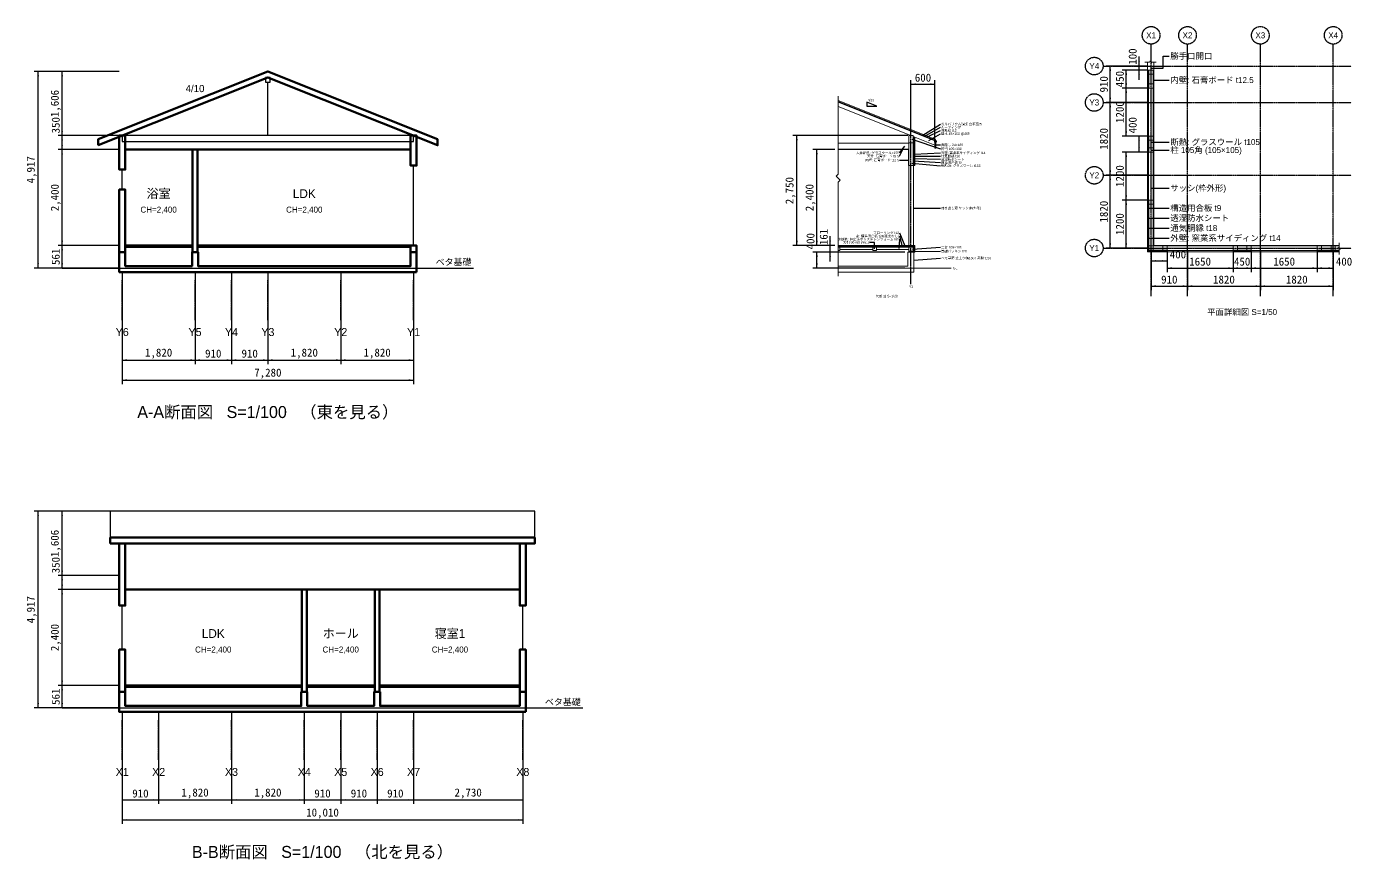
# Model space of a CAD drawing. Header units: millimetres. Extents: x -2900 to 61032, y -25289 to 10180.
# Drawn here: x 27899 to 61032, y -25289 to -4460 of the extents above; entities that cross this region are included whole.
import ezdxf
from ezdxf.enums import TextEntityAlignment as Align

# ---------------------------------------------------------------- set-up
doc = ezdxf.new("R2010")
doc.units = ezdxf.units.MM
doc.linetypes.add('CENTER', pattern=[50.8, 31.75, -6.35, 6.35, -6.35])
for name, color, linetype in [('DIM', 2, 'CONTINUOUS'), ('GRID', 1, 'CENTER'), ('SECT', 7, 'CONTINUOUS'), ('SECT_VIEW', 8, 'CONTINUOUS'), ('TEXT', 7, 'CONTINUOUS')]:
    doc.layers.add(name, color=color, linetype=linetype)
for name, color, linetype, lineweight in [('KANA_CUT', 255, 'CONTINUOUS', 0), ('KANA_INS', 6, 'CONTINUOUS', 0), ('KANA_VIEW', 8, 'CONTINUOUS', 0), ('PD_CUT', 255, 'CONTINUOUS', 0), ('PD_INS', 6, 'CONTINUOUS', 0), ('PD_VIEW', 8, 'CONTINUOUS', 0)]:
    doc.layers.add(name, color=color, linetype=linetype, lineweight=lineweight)
doc.styles.add('kst32b', font='kst32b')
doc.dimstyles.get("Standard").update_dxf_attribs({"dimtxt": 200, "dimasz": 120, "dimexe": 100, "dimexo": 80, "dimgap": 60, "dimtad": 0, "dimtoh": 1, "dimzin": 12, "dimdsep": 46, "dimcen": 0.09, "dimazin": 3, "dimtfac": 1, "dimtdec": 4, "dimtofl": 0, "dimtmove": 0, "dimatfit": 3, "dimfxl": 1, "dimtolj": 1, "dimtzin": 0, "dimarcsym": 0})

# ---------------------------------------------------------------- blocks, each defined once
blk = doc.blocks.new('*D59')
at = {"layer": 'DIM', "color": 0, "linetype": 'ByBlock', "lineweight": -2}
for p, q in [((30290, -10580), (30290, -12900)), ((32110, -10580), (32110, -12900)), ((30290, -12800), (32110, -12800))]:
    blk.add_line(p, q, dxfattribs=at)
for points in [[(30290, -12800), (30410, -12780), (30410, -12820)], [(32110, -12800), (31990, -12820), (31990, -12780)]]:
    blk.add_solid(points, dxfattribs=at)
at = {"layer": 'DIM', "color": 0, "linetype": 'CONTINUOUS', "lineweight": -2, "insert": (31200, -12640), "char_height": 200, "width": 588.89, "attachment_point": 5}
blk.add_mtext('1,820', dxfattribs=at)
blk = doc.blocks.new('*D60')
at = {"layer": 'DIM', "color": 0, "linetype": 'ByBlock', "lineweight": -2}
for p, q in [((32110, -10580), (32110, -12900)), ((33020, -10580), (33020, -12900)), ((32110, -12800), (33020, -12800))]:
    blk.add_line(p, q, dxfattribs=at)
for points in [[(32110, -12800), (32230, -12780), (32230, -12820)], [(33020, -12800), (32900, -12820), (32900, -12780)]]:
    blk.add_solid(points, dxfattribs=at)
at = {"layer": 'DIM', "color": 0, "linetype": 'CONTINUOUS', "lineweight": -2, "insert": (32565, -12640), "char_height": 200, "width": 355.56, "attachment_point": 5}
blk.add_mtext('910', dxfattribs=at)
blk = doc.blocks.new('*D61')
at = {"layer": 'DIM', "color": 0, "linetype": 'ByBlock', "lineweight": -2}
for p, q in [((33020, -10580), (33020, -12900)), ((33930, -10580), (33930, -12900)), ((33020, -12800), (33930, -12800))]:
    blk.add_line(p, q, dxfattribs=at)
for points in [[(33020, -12800), (33140, -12780), (33140, -12820)], [(33930, -12800), (33810, -12820), (33810, -12780)]]:
    blk.add_solid(points, dxfattribs=at)
at = {"layer": 'DIM', "color": 0, "linetype": 'CONTINUOUS', "lineweight": -2, "insert": (33475, -12640), "char_height": 200, "width": 355.56, "attachment_point": 5}
blk.add_mtext('910', dxfattribs=at)
blk = doc.blocks.new('*D62')
at = {"layer": 'DIM', "color": 0, "linetype": 'ByBlock', "lineweight": -2}
for p, q in [((33930, -10580), (33930, -12900)), ((35750, -10580), (35750, -12900)), ((33930, -12800), (35750, -12800))]:
    blk.add_line(p, q, dxfattribs=at)
for points in [[(33930, -12800), (34050, -12780), (34050, -12820)], [(35750, -12800), (35630, -12820), (35630, -12780)]]:
    blk.add_solid(points, dxfattribs=at)
at = {"layer": 'DIM', "color": 0, "linetype": 'CONTINUOUS', "lineweight": -2, "insert": (34840, -12640), "char_height": 200, "width": 588.89, "attachment_point": 5}
blk.add_mtext('1,820', dxfattribs=at)
blk = doc.blocks.new('*D63')
at = {"layer": 'DIM', "color": 0, "linetype": 'ByBlock', "lineweight": -2}
for p, q in [((35750, -10580), (35750, -12900)), ((37570, -10580), (37570, -12900)), ((35750, -12800), (37570, -12800))]:
    blk.add_line(p, q, dxfattribs=at)
for points in [[(35750, -12800), (35870, -12780), (35870, -12820)], [(37570, -12800), (37450, -12820), (37450, -12780)]]:
    blk.add_solid(points, dxfattribs=at)
at = {"layer": 'DIM', "color": 0, "linetype": 'CONTINUOUS', "lineweight": -2, "insert": (36660, -12640), "char_height": 200, "width": 588.89, "attachment_point": 5}
blk.add_mtext('1,820', dxfattribs=at)
blk = doc.blocks.new('*D64')
at = {"layer": 'DIM', "color": 0, "linetype": 'ByBlock', "lineweight": -2}
for p, q in [((30290, -10580), (30290, -13400)), ((37570, -10580), (37570, -13400)), ((30290, -13300), (37570, -13300))]:
    blk.add_line(p, q, dxfattribs=at)
for points in [[(30290, -13300), (30410, -13280), (30410, -13320)], [(37570, -13300), (37450, -13320), (37450, -13280)]]:
    blk.add_solid(points, dxfattribs=at)
at = {"layer": 'DIM', "color": 0, "linetype": 'CONTINUOUS', "lineweight": -2, "insert": (33930, -13140), "char_height": 200, "width": 633.33, "attachment_point": 5}
blk.add_mtext('7,280', dxfattribs=at)
blk = doc.blocks.new('*D65')
at = {"layer": 'DIM', "color": 0, "linetype": 'ByBlock', "lineweight": -2}
for p, q in [((30210, -9939), (28690, -9939)), ((28790, -10500), (28790, -9939)), ((30210, -10500), (28690, -10500))]:
    blk.add_line(p, q, dxfattribs=at)
for points in [[(28790, -9939), (28810, -10059), (28770, -10059)], [(28790, -10500), (28770, -10380), (28810, -10380)]]:
    blk.add_solid(points, dxfattribs=at)
at = {"layer": 'DIM', "color": 0, "linetype": 'CONTINUOUS', "lineweight": -2, "insert": (28630, -10220), "char_height": 200, "width": 355.56, "attachment_point": 5, "rotation": 90}
blk.add_mtext('561', dxfattribs=at)
blk = doc.blocks.new('*D66')
at = {"layer": 'DIM', "color": 0, "linetype": 'ByBlock', "lineweight": -2}
for p, q in [((30210, -7539), (28690, -7539)), ((28790, -9939), (28790, -7539)), ((30210, -9939), (28690, -9939))]:
    blk.add_line(p, q, dxfattribs=at)
for points in [[(28790, -7539), (28810, -7659), (28770, -7659)], [(28790, -9939), (28770, -9819), (28810, -9819)]]:
    blk.add_solid(points, dxfattribs=at)
at = {"layer": 'DIM', "color": 0, "linetype": 'CONTINUOUS', "lineweight": -2, "insert": (28630, -8739), "char_height": 200, "width": 655.56, "attachment_point": 5, "rotation": 90}
blk.add_mtext('2,400', dxfattribs=at)
blk = doc.blocks.new('*D67')
at = {"layer": 'DIM', "color": 0, "linetype": 'ByBlock', "lineweight": -2}
for p, q in [((30210, -7189), (28690, -7189)), ((28790, -7539), (28790, -7189)), ((30210, -7539), (28690, -7539))]:
    blk.add_line(p, q, dxfattribs=at)
for points in [[(28790, -7189), (28810, -7309), (28770, -7309)], [(28790, -7539), (28770, -7419), (28810, -7419)]]:
    blk.add_solid(points, dxfattribs=at)
at = {"layer": 'DIM', "color": 0, "linetype": 'CONTINUOUS', "lineweight": -2, "insert": (28630, -6929), "char_height": 200, "width": 400, "attachment_point": 5, "rotation": 90}
blk.add_mtext('350', dxfattribs=at)
blk = doc.blocks.new('*D68')
at = {"layer": 'DIM', "color": 0, "linetype": 'ByBlock', "lineweight": -2}
for p, q in [((30210, -5583), (28690, -5583)), ((28790, -7189), (28790, -5583)), ((30210, -7189), (28690, -7189))]:
    blk.add_line(p, q, dxfattribs=at)
for points in [[(28790, -5583), (28810, -5703), (28770, -5703)], [(28790, -7189), (28770, -7069), (28810, -7069)]]:
    blk.add_solid(points, dxfattribs=at)
at = {"layer": 'DIM', "color": 0, "linetype": 'CONTINUOUS', "lineweight": -2, "insert": (28630, -6386), "char_height": 200, "width": 588.89, "attachment_point": 5, "rotation": 90}
blk.add_mtext('1,606', dxfattribs=at)
blk = doc.blocks.new('*D69')
at = {"layer": 'DIM', "color": 0, "linetype": 'ByBlock', "lineweight": -2}
for p, q in [((30210, -5583), (28090, -5583)), ((28190, -10500), (28190, -5583)), ((30210, -10500), (28090, -10500))]:
    blk.add_line(p, q, dxfattribs=at)
for points in [[(28190, -5583), (28210, -5703), (28170, -5703)], [(28190, -10500), (28170, -10380), (28210, -10380)]]:
    blk.add_solid(points, dxfattribs=at)
at = {"layer": 'DIM', "color": 0, "linetype": 'CONTINUOUS', "lineweight": -2, "insert": (28030, -8042), "char_height": 200, "width": 611.11, "attachment_point": 5, "rotation": 90}
blk.add_mtext('4,917', dxfattribs=at)
blk = doc.blocks.new('*D70')
at = {"layer": 'DIM', "color": 0, "linetype": 'ByBlock', "lineweight": -2}
for p, q in [((30290, -21580), (30290, -23900)), ((31200, -21580), (31200, -23900)), ((30290, -23800), (31200, -23800))]:
    blk.add_line(p, q, dxfattribs=at)
for points in [[(30290, -23800), (30410, -23780), (30410, -23820)], [(31200, -23800), (31080, -23820), (31080, -23780)]]:
    blk.add_solid(points, dxfattribs=at)
at = {"layer": 'DIM', "color": 0, "linetype": 'CONTINUOUS', "lineweight": -2, "insert": (30745, -23640), "char_height": 200, "width": 355.56, "attachment_point": 5}
blk.add_mtext('910', dxfattribs=at)
blk = doc.blocks.new('*D71')
at = {"layer": 'DIM', "color": 0, "linetype": 'ByBlock', "lineweight": -2}
for p, q in [((31200, -21580), (31200, -23900)), ((33020, -21580), (33020, -23900)), ((31200, -23800), (33020, -23800))]:
    blk.add_line(p, q, dxfattribs=at)
for points in [[(31200, -23800), (31320, -23780), (31320, -23820)], [(33020, -23800), (32900, -23820), (32900, -23780)]]:
    blk.add_solid(points, dxfattribs=at)
at = {"layer": 'DIM', "color": 0, "linetype": 'CONTINUOUS', "lineweight": -2, "insert": (32110, -23640), "char_height": 200, "width": 588.89, "attachment_point": 5}
blk.add_mtext('1,820', dxfattribs=at)
blk = doc.blocks.new('*D72')
at = {"layer": 'DIM', "color": 0, "linetype": 'ByBlock', "lineweight": -2}
for p, q in [((33020, -21580), (33020, -23900)), ((34840, -21580), (34840, -23900)), ((33020, -23800), (34840, -23800))]:
    blk.add_line(p, q, dxfattribs=at)
for points in [[(33020, -23800), (33140, -23780), (33140, -23820)], [(34840, -23800), (34720, -23820), (34720, -23780)]]:
    blk.add_solid(points, dxfattribs=at)
at = {"layer": 'DIM', "color": 0, "linetype": 'CONTINUOUS', "lineweight": -2, "insert": (33930, -23640), "char_height": 200, "width": 588.89, "attachment_point": 5}
blk.add_mtext('1,820', dxfattribs=at)
blk = doc.blocks.new('*D73')
at = {"layer": 'DIM', "color": 0, "linetype": 'ByBlock', "lineweight": -2}
for p, q in [((34840, -21580), (34840, -23900)), ((35750, -21580), (35750, -23900)), ((34840, -23800), (35750, -23800))]:
    blk.add_line(p, q, dxfattribs=at)
for points in [[(34840, -23800), (34960, -23780), (34960, -23820)], [(35750, -23800), (35630, -23820), (35630, -23780)]]:
    blk.add_solid(points, dxfattribs=at)
at = {"layer": 'DIM', "color": 0, "linetype": 'CONTINUOUS', "lineweight": -2, "insert": (35295, -23640), "char_height": 200, "width": 355.56, "attachment_point": 5}
blk.add_mtext('910', dxfattribs=at)
blk = doc.blocks.new('*D74')
at = {"layer": 'DIM', "color": 0, "linetype": 'ByBlock', "lineweight": -2}
for p, q in [((35750, -21580), (35750, -23900)), ((36660, -21580), (36660, -23900)), ((35750, -23800), (36660, -23800))]:
    blk.add_line(p, q, dxfattribs=at)
for points in [[(35750, -23800), (35870, -23780), (35870, -23820)], [(36660, -23800), (36540, -23820), (36540, -23780)]]:
    blk.add_solid(points, dxfattribs=at)
at = {"layer": 'DIM', "color": 0, "linetype": 'CONTINUOUS', "lineweight": -2, "insert": (36205, -23640), "char_height": 200, "width": 355.56, "attachment_point": 5}
blk.add_mtext('910', dxfattribs=at)
blk = doc.blocks.new('*D75')
at = {"layer": 'DIM', "color": 0, "linetype": 'ByBlock', "lineweight": -2}
for p, q in [((36660, -21580), (36660, -23900)), ((37570, -21580), (37570, -23900)), ((36660, -23800), (37570, -23800))]:
    blk.add_line(p, q, dxfattribs=at)
for points in [[(36660, -23800), (36780, -23780), (36780, -23820)], [(37570, -23800), (37450, -23820), (37450, -23780)]]:
    blk.add_solid(points, dxfattribs=at)
at = {"layer": 'DIM', "color": 0, "linetype": 'CONTINUOUS', "lineweight": -2, "insert": (37115, -23640), "char_height": 200, "width": 355.56, "attachment_point": 5}
blk.add_mtext('910', dxfattribs=at)
blk = doc.blocks.new('*D76')
at = {"layer": 'DIM', "color": 0, "linetype": 'ByBlock', "lineweight": -2}
for p, q in [((37570, -21580), (37570, -23900)), ((40300, -21580), (40300, -23900)), ((37570, -23800), (40300, -23800))]:
    blk.add_line(p, q, dxfattribs=at)
for points in [[(37570, -23800), (37690, -23780), (37690, -23820)], [(40300, -23800), (40180, -23820), (40180, -23780)]]:
    blk.add_solid(points, dxfattribs=at)
at = {"layer": 'DIM', "color": 0, "linetype": 'CONTINUOUS', "lineweight": -2, "insert": (38935, -23640), "char_height": 200, "width": 633.33, "attachment_point": 5}
blk.add_mtext('2,730', dxfattribs=at)
blk = doc.blocks.new('*D77')
at = {"layer": 'DIM', "color": 0, "linetype": 'ByBlock', "lineweight": -2}
for p, q in [((30290, -21580), (30290, -24400)), ((40300, -21580), (40300, -24400)), ((30290, -24300), (40300, -24300))]:
    blk.add_line(p, q, dxfattribs=at)
for points in [[(30290, -24300), (30410, -24280), (30410, -24320)], [(40300, -24300), (40180, -24320), (40180, -24280)]]:
    blk.add_solid(points, dxfattribs=at)
at = {"layer": 'DIM', "color": 0, "linetype": 'CONTINUOUS', "lineweight": -2, "insert": (35295, -24140), "char_height": 200, "width": 700, "attachment_point": 5}
blk.add_mtext('10,010', dxfattribs=at)
blk = doc.blocks.new('*D78')
at = {"layer": 'DIM', "color": 0, "linetype": 'ByBlock', "lineweight": -2}
for p, q in [((30210, -20939), (28690, -20939)), ((28790, -21500), (28790, -20939)), ((30210, -21500), (28690, -21500))]:
    blk.add_line(p, q, dxfattribs=at)
for points in [[(28790, -20939), (28810, -21059), (28770, -21059)], [(28790, -21500), (28770, -21380), (28810, -21380)]]:
    blk.add_solid(points, dxfattribs=at)
at = {"layer": 'DIM', "color": 0, "linetype": 'CONTINUOUS', "lineweight": -2, "insert": (28630, -21220), "char_height": 200, "width": 355.56, "attachment_point": 5, "rotation": 90}
blk.add_mtext('561', dxfattribs=at)
blk = doc.blocks.new('*D79')
at = {"layer": 'DIM', "color": 0, "linetype": 'ByBlock', "lineweight": -2}
for p, q in [((30210, -18539), (28690, -18539)), ((28790, -20939), (28790, -18539)), ((30210, -20939), (28690, -20939))]:
    blk.add_line(p, q, dxfattribs=at)
for points in [[(28790, -18539), (28810, -18659), (28770, -18659)], [(28790, -20939), (28770, -20819), (28810, -20819)]]:
    blk.add_solid(points, dxfattribs=at)
at = {"layer": 'DIM', "color": 0, "linetype": 'CONTINUOUS', "lineweight": -2, "insert": (28630, -19739), "char_height": 200, "width": 655.56, "attachment_point": 5, "rotation": 90}
blk.add_mtext('2,400', dxfattribs=at)
blk = doc.blocks.new('*D80')
at = {"layer": 'DIM', "color": 0, "linetype": 'ByBlock', "lineweight": -2}
for p, q in [((30210, -18189), (28690, -18189)), ((28790, -18539), (28790, -18189)), ((30210, -18539), (28690, -18539))]:
    blk.add_line(p, q, dxfattribs=at)
for points in [[(28790, -18189), (28810, -18309), (28770, -18309)], [(28790, -18539), (28770, -18419), (28810, -18419)]]:
    blk.add_solid(points, dxfattribs=at)
at = {"layer": 'DIM', "color": 0, "linetype": 'CONTINUOUS', "lineweight": -2, "insert": (28630, -17929), "char_height": 200, "width": 400, "attachment_point": 5, "rotation": 90}
blk.add_mtext('350', dxfattribs=at)
blk = doc.blocks.new('*D81')
at = {"layer": 'DIM', "color": 0, "linetype": 'ByBlock', "lineweight": -2}
for p, q in [((30210, -16583), (28690, -16583)), ((28790, -18189), (28790, -16583)), ((30210, -18189), (28690, -18189))]:
    blk.add_line(p, q, dxfattribs=at)
for points in [[(28790, -16583), (28810, -16703), (28770, -16703)], [(28790, -18189), (28770, -18069), (28810, -18069)]]:
    blk.add_solid(points, dxfattribs=at)
at = {"layer": 'DIM', "color": 0, "linetype": 'CONTINUOUS', "lineweight": -2, "insert": (28630, -17386), "char_height": 200, "width": 588.89, "attachment_point": 5, "rotation": 90}
blk.add_mtext('1,606', dxfattribs=at)
blk = doc.blocks.new('*D82')
at = {"layer": 'DIM', "color": 0, "linetype": 'ByBlock', "lineweight": -2}
for p, q in [((30210, -16583), (28090, -16583)), ((28190, -21500), (28190, -16583)), ((30210, -21500), (28090, -21500))]:
    blk.add_line(p, q, dxfattribs=at)
for points in [[(28190, -16583), (28210, -16703), (28170, -16703)], [(28190, -21500), (28170, -21380), (28210, -21380)]]:
    blk.add_solid(points, dxfattribs=at)
at = {"layer": 'DIM', "color": 0, "linetype": 'CONTINUOUS', "lineweight": -2, "insert": (28030, -19042), "char_height": 200, "width": 611.11, "attachment_point": 5, "rotation": 90}
blk.add_mtext('4,917', dxfattribs=at)
blk = doc.blocks.new('*D83')
at = {"layer": 'DIM', "color": 0, "linetype": 'ByBlock', "lineweight": -2}
for p, q in [((49845, -10100), (47550, -10100)), ((47650, -10500), (47650, -10100)), ((49845, -10500), (47550, -10500))]:
    blk.add_line(p, q, dxfattribs=at)
for points in [[(47650, -10100), (47670, -10220), (47630, -10220)], [(47650, -10500), (47630, -10380), (47670, -10380)]]:
    blk.add_solid(points, dxfattribs=at)
at = {"layer": 'DIM', "color": 0, "linetype": 'CONTINUOUS', "lineweight": -2, "insert": (47490, -9829), "char_height": 200, "width": 422.22, "attachment_point": 5, "rotation": 90}
blk.add_mtext('400', dxfattribs=at)
blk = doc.blocks.new('*D84')
at = {"layer": 'DIM', "color": 0, "linetype": 'ByBlock', "lineweight": -2}
for p, q in [((50000, -7109), (50000, -5800)), ((50000, -5900), (50600, -5900)), ((50600, -7349), (50600, -5800))]:
    blk.add_line(p, q, dxfattribs=at)
for points in [[(50000, -5900), (50120, -5880), (50120, -5920)], [(50600, -5900), (50480, -5920), (50480, -5880)]]:
    blk.add_solid(points, dxfattribs=at)
at = {"layer": 'DIM', "color": 0, "linetype": 'CONTINUOUS', "lineweight": -2, "insert": (50300, -5740), "char_height": 200, "width": 400, "attachment_point": 5}
blk.add_mtext('600', dxfattribs=at)
blk = doc.blocks.new('*D85')
at = {"layer": 'DIM', "color": 0, "linetype": 'ByBlock', "lineweight": -2}
for p, q in [((48100, -7539), (47550, -7539)), ((47650, -9939), (47650, -7539)), ((48100, -9939), (47550, -9939))]:
    blk.add_line(p, q, dxfattribs=at)
for points in [[(47650, -7539), (47670, -7659), (47630, -7659)], [(47650, -9939), (47630, -9819), (47670, -9819)]]:
    blk.add_solid(points, dxfattribs=at)
at = {"layer": 'DIM', "color": 0, "linetype": 'CONTINUOUS', "lineweight": -2, "insert": (47490, -8739), "char_height": 200, "width": 655.56, "attachment_point": 5, "rotation": 90}
blk.add_mtext('2,400', dxfattribs=at)
blk = doc.blocks.new('*D86')
at = {"layer": 'DIM', "color": 0, "linetype": 'ByBlock', "lineweight": -2}
for p, q in [((49920, -7189), (47050, -7189)), ((47150, -9939), (47150, -7189)), ((48100, -9939), (47050, -9939))]:
    blk.add_line(p, q, dxfattribs=at)
for points in [[(47150, -7189), (47170, -7309), (47130, -7309)], [(47150, -9939), (47130, -9819), (47170, -9819)]]:
    blk.add_solid(points, dxfattribs=at)
at = {"layer": 'DIM', "color": 0, "linetype": 'CONTINUOUS', "lineweight": -2, "insert": (46990, -8564), "char_height": 200, "width": 633.33, "attachment_point": 5, "rotation": 90}
blk.add_mtext('2,750', dxfattribs=at)
blk = doc.blocks.new('*D87')
at = {"layer": 'DIM', "color": 0, "linetype": 'ByBlock', "lineweight": -2}
for p, q in [((48100, -9939), (47880, -9939)), ((47980, -10340), (47980, -9699)), ((49845, -10100), (47880, -10100))]:
    blk.add_line(p, q, dxfattribs=at)
for points in [[(47980, -9939), (47960, -9819), (48000, -9819)], [(47980, -10100), (48000, -10220), (47960, -10220)]]:
    blk.add_solid(points, dxfattribs=at)
at = {"layer": 'DIM', "color": 0, "linetype": 'CONTINUOUS', "lineweight": -2, "insert": (47820, -9723), "char_height": 200, "width": 311.11, "attachment_point": 5, "rotation": 90}
blk.add_mtext('161', dxfattribs=at)
blk = doc.blocks.new('*D88')
at = {"layer": 'DIM', "color": 0, "linetype": 'ByBlock', "lineweight": -2}
for p, q in [((56400, -10080), (56400, -10600)), ((58050, -10080), (58050, -10600)), ((56400, -10500), (58050, -10500))]:
    blk.add_line(p, q, dxfattribs=at)
for points in [[(56400, -10500), (56520, -10480), (56520, -10520)], [(58050, -10500), (57930, -10520), (57930, -10480)]]:
    blk.add_solid(points, dxfattribs=at)
at = {"layer": 'DIM', "color": 0, "linetype": 'CONTINUOUS', "lineweight": -2, "insert": (57225, -10340), "char_height": 200, "width": 511.11, "attachment_point": 5}
blk.add_mtext('1650', dxfattribs=at)
blk = doc.blocks.new('*D89')
at = {"layer": 'DIM', "color": 0, "linetype": 'ByBlock', "lineweight": -2}
for p, q in [((58050, -10080), (58050, -10600)), ((58500, -10080), (58500, -10600)), ((58050, -10500), (58500, -10500))]:
    blk.add_line(p, q, dxfattribs=at)
for points in [[(58050, -10500), (58170, -10480), (58170, -10520)], [(58500, -10500), (58380, -10520), (58380, -10480)]]:
    blk.add_solid(points, dxfattribs=at)
at = {"layer": 'DIM', "color": 0, "linetype": 'CONTINUOUS', "lineweight": -2, "insert": (58275, -10340), "char_height": 200, "width": 422.22, "attachment_point": 5}
blk.add_mtext('450', dxfattribs=at)
blk = doc.blocks.new('*D90')
at = {"layer": 'DIM', "color": 0, "linetype": 'ByBlock', "lineweight": -2}
for p, q in [((58500, -10080), (58500, -10600)), ((60150, -10080), (60150, -10600)), ((58500, -10500), (60150, -10500))]:
    blk.add_line(p, q, dxfattribs=at)
for points in [[(58500, -10500), (58620, -10480), (58620, -10520)], [(60150, -10500), (60030, -10520), (60030, -10480)]]:
    blk.add_solid(points, dxfattribs=at)
at = {"layer": 'DIM', "color": 0, "linetype": 'CONTINUOUS', "lineweight": -2, "insert": (59325, -10340), "char_height": 200, "width": 511.11, "attachment_point": 5}
blk.add_mtext('1650', dxfattribs=at)
blk = doc.blocks.new('*D91')
at = {"layer": 'DIM', "color": 0, "linetype": 'ByBlock', "lineweight": -2}
for p, q in [((60150, -10080), (60150, -10600)), ((60550, -10080), (60550, -10600)), ((60150, -10500), (60550, -10500))]:
    blk.add_line(p, q, dxfattribs=at)
for points in [[(60150, -10500), (60270, -10480), (60270, -10520)], [(60550, -10500), (60430, -10520), (60430, -10480)]]:
    blk.add_solid(points, dxfattribs=at)
at = {"layer": 'DIM', "color": 0, "linetype": 'CONTINUOUS', "lineweight": -2, "insert": (60821, -10340), "char_height": 200, "width": 422.22, "attachment_point": 5}
blk.add_mtext('400', dxfattribs=at)
blk = doc.blocks.new('*D92')
at = {"layer": 'DIM', "color": 0, "linetype": 'ByBlock', "lineweight": -2}
for p, q in [((56000, -10080), (56000, -11050)), ((56910, -10080), (56910, -11050)), ((56000, -10950), (56910, -10950))]:
    blk.add_line(p, q, dxfattribs=at)
for points in [[(56000, -10950), (56120, -10930), (56120, -10970)], [(56910, -10950), (56790, -10970), (56790, -10930)]]:
    blk.add_solid(points, dxfattribs=at)
at = {"layer": 'DIM', "color": 0, "linetype": 'CONTINUOUS', "lineweight": -2, "insert": (56455, -10790), "char_height": 200, "width": 355.56, "attachment_point": 5}
blk.add_mtext('910', dxfattribs=at)
blk = doc.blocks.new('*D93')
at = {"layer": 'DIM', "color": 0, "linetype": 'ByBlock', "lineweight": -2}
for p, q in [((56910, -10080), (56910, -11050)), ((58730, -10080), (58730, -11050)), ((56910, -10950), (58730, -10950))]:
    blk.add_line(p, q, dxfattribs=at)
for points in [[(56910, -10950), (57030, -10930), (57030, -10970)], [(58730, -10950), (58610, -10970), (58610, -10930)]]:
    blk.add_solid(points, dxfattribs=at)
at = {"layer": 'DIM', "color": 0, "linetype": 'CONTINUOUS', "lineweight": -2, "insert": (57820, -10790), "char_height": 200, "width": 511.11, "attachment_point": 5}
blk.add_mtext('1820', dxfattribs=at)
blk = doc.blocks.new('*D94')
at = {"layer": 'DIM', "color": 0, "linetype": 'ByBlock', "lineweight": -2}
for p, q in [((58730, -10080), (58730, -11050)), ((60550, -10080), (60550, -11050)), ((58730, -10950), (60550, -10950))]:
    blk.add_line(p, q, dxfattribs=at)
for points in [[(58730, -10950), (58850, -10930), (58850, -10970)], [(60550, -10950), (60430, -10970), (60430, -10930)]]:
    blk.add_solid(points, dxfattribs=at)
at = {"layer": 'DIM', "color": 0, "linetype": 'CONTINUOUS', "lineweight": -2, "insert": (59640, -10790), "char_height": 200, "width": 511.11, "attachment_point": 5}
blk.add_mtext('1820', dxfattribs=at)
blk = doc.blocks.new('*D95')
at = {"layer": 'DIM', "color": 0, "linetype": 'ByBlock', "lineweight": -2}
for p, q in [((56000, -10080), (56000, -10420)), ((56400, -10080), (56400, -10420)), ((56000, -10320), (56400, -10320))]:
    blk.add_line(p, q, dxfattribs=at)
for points in [[(56000, -10320), (56120, -10300), (56120, -10340)], [(56400, -10320), (56280, -10340), (56280, -10300)]]:
    blk.add_solid(points, dxfattribs=at)
at = {"layer": 'DIM', "color": 0, "linetype": 'CONTINUOUS', "lineweight": -2, "insert": (56671, -10160), "char_height": 200, "width": 422.22, "attachment_point": 5}
blk.add_mtext('400', dxfattribs=at)
blk = doc.blocks.new('*D96')
at = {"layer": 'DIM', "color": 0, "linetype": 'ByBlock', "lineweight": -2}
for p, q in [((55920, -8800), (55280, -8800)), ((55380, -10000), (55380, -8800)), ((55920, -10000), (55280, -10000))]:
    blk.add_line(p, q, dxfattribs=at)
for points in [[(55380, -8800), (55400, -8920), (55360, -8920)], [(55380, -10000), (55360, -9880), (55400, -9880)]]:
    blk.add_solid(points, dxfattribs=at)
at = {"layer": 'DIM', "color": 0, "linetype": 'CONTINUOUS', "lineweight": -2, "insert": (55220, -9400), "char_height": 200, "width": 511.11, "attachment_point": 5, "rotation": 90}
blk.add_mtext('1200', dxfattribs=at)
blk = doc.blocks.new('*D97')
at = {"layer": 'DIM', "color": 0, "linetype": 'ByBlock', "lineweight": -2}
for p, q in [((55920, -7600), (55280, -7600)), ((55380, -8800), (55380, -7600)), ((55920, -8800), (55280, -8800))]:
    blk.add_line(p, q, dxfattribs=at)
for points in [[(55380, -7600), (55400, -7720), (55360, -7720)], [(55380, -8800), (55360, -8680), (55400, -8680)]]:
    blk.add_solid(points, dxfattribs=at)
at = {"layer": 'DIM', "color": 0, "linetype": 'CONTINUOUS', "lineweight": -2, "insert": (55220, -8200), "char_height": 200, "width": 511.11, "attachment_point": 5, "rotation": 90}
blk.add_mtext('1200', dxfattribs=at)
blk = doc.blocks.new('*D98')
at = {"layer": 'DIM', "color": 0, "linetype": 'ByBlock', "lineweight": -2}
for p, q in [((55920, -7200), (55600, -7200)), ((55700, -7600), (55700, -7200)), ((55920, -7600), (55600, -7600))]:
    blk.add_line(p, q, dxfattribs=at)
for points in [[(55700, -7200), (55720, -7320), (55680, -7320)], [(55700, -7600), (55680, -7480), (55720, -7480)]]:
    blk.add_solid(points, dxfattribs=at)
at = {"layer": 'DIM', "color": 0, "linetype": 'CONTINUOUS', "lineweight": -2, "insert": (55540, -6929), "char_height": 200, "width": 422.22, "attachment_point": 5, "rotation": 90}
blk.add_mtext('400', dxfattribs=at)
blk = doc.blocks.new('*D99')
at = {"layer": 'DIM', "color": 0, "linetype": 'ByBlock', "lineweight": -2}
for p, q in [((55920, -6000), (55280, -6000)), ((55380, -7200), (55380, -6000)), ((55920, -7200), (55280, -7200))]:
    blk.add_line(p, q, dxfattribs=at)
for points in [[(55380, -6000), (55400, -6120), (55360, -6120)], [(55380, -7200), (55360, -7080), (55400, -7080)]]:
    blk.add_solid(points, dxfattribs=at)
at = {"layer": 'DIM', "color": 0, "linetype": 'CONTINUOUS', "lineweight": -2, "insert": (55220, -6600), "char_height": 200, "width": 511.11, "attachment_point": 5, "rotation": 90}
blk.add_mtext('1200', dxfattribs=at)
blk = doc.blocks.new('*D100')
at = {"layer": 'DIM', "color": 0, "linetype": 'ByBlock', "lineweight": -2}
for p, q in [((55920, -5550), (55280, -5550)), ((55380, -6000), (55380, -5550)), ((55920, -6000), (55280, -6000))]:
    blk.add_line(p, q, dxfattribs=at)
for points in [[(55380, -5550), (55400, -5670), (55360, -5670)], [(55380, -6000), (55360, -5880), (55400, -5880)]]:
    blk.add_solid(points, dxfattribs=at)
at = {"layer": 'DIM', "color": 0, "linetype": 'CONTINUOUS', "lineweight": -2, "insert": (55220, -5775), "char_height": 200, "width": 422.22, "attachment_point": 5, "rotation": 90}
blk.add_mtext('450', dxfattribs=at)
blk = doc.blocks.new('*D101')
at = {"layer": 'DIM', "color": 0, "linetype": 'ByBlock', "lineweight": -2}
for p, q in [((55700, -5790), (55700, -5210)), ((55920, -5450), (55600, -5450)), ((55920, -5550), (55600, -5550))]:
    blk.add_line(p, q, dxfattribs=at)
for points in [[(55700, -5450), (55680, -5330), (55720, -5330)], [(55700, -5550), (55720, -5670), (55680, -5670)]]:
    blk.add_solid(points, dxfattribs=at)
at = {"layer": 'DIM', "color": 0, "linetype": 'CONTINUOUS', "lineweight": -2, "insert": (55540, -5212), "char_height": 200, "width": 355.56, "attachment_point": 5, "rotation": 90}
blk.add_mtext('100', dxfattribs=at)
blk = doc.blocks.new('*D102')
at = {"layer": 'DIM', "color": 0, "linetype": 'ByBlock', "lineweight": -2}
for p, q in [((55920, -8180), (54880, -8180)), ((54980, -10000), (54980, -8180)), ((55920, -10000), (54880, -10000))]:
    blk.add_line(p, q, dxfattribs=at)
for points in [[(54980, -8180), (55000, -8300), (54960, -8300)], [(54980, -10000), (54960, -9880), (55000, -9880)]]:
    blk.add_solid(points, dxfattribs=at)
at = {"layer": 'DIM', "color": 0, "linetype": 'CONTINUOUS', "lineweight": -2, "insert": (54820, -9090), "char_height": 200, "width": 511.11, "attachment_point": 5, "rotation": 90}
blk.add_mtext('1820', dxfattribs=at)
blk = doc.blocks.new('*D103')
at = {"layer": 'DIM', "color": 0, "linetype": 'ByBlock', "lineweight": -2}
for p, q in [((55920, -6360), (54880, -6360)), ((54980, -8180), (54980, -6360)), ((55920, -8180), (54880, -8180))]:
    blk.add_line(p, q, dxfattribs=at)
for points in [[(54980, -6360), (55000, -6480), (54960, -6480)], [(54980, -8180), (54960, -8060), (55000, -8060)]]:
    blk.add_solid(points, dxfattribs=at)
at = {"layer": 'DIM', "color": 0, "linetype": 'CONTINUOUS', "lineweight": -2, "insert": (54820, -7270), "char_height": 200, "width": 511.11, "attachment_point": 5, "rotation": 90}
blk.add_mtext('1820', dxfattribs=at)
blk = doc.blocks.new('*D104')
at = {"layer": 'DIM', "color": 0, "linetype": 'ByBlock', "lineweight": -2}
for p, q in [((55920, -5450), (54880, -5450)), ((54980, -6360), (54980, -5450)), ((55920, -6360), (54880, -6360))]:
    blk.add_line(p, q, dxfattribs=at)
for points in [[(54980, -5450), (55000, -5570), (54960, -5570)], [(54980, -6360), (54960, -6240), (55000, -6240)]]:
    blk.add_solid(points, dxfattribs=at)
at = {"layer": 'DIM', "color": 0, "linetype": 'CONTINUOUS', "lineweight": -2, "insert": (54820, -5905), "char_height": 200, "width": 355.56, "attachment_point": 5, "rotation": 90}
blk.add_mtext('910', dxfattribs=at)

msp = doc.modelspace()

# ---------------------------------------------------------------- linework, layer by layer
at = {"layer": 'DIM'}
msp.add_lwpolyline([(48900, -6350), (48900, -6450), (49150, -6450)], close=True, dxfattribs=at)
at = {"layer": 'GRID'}
for p, q in [((56000, -11200), (56000, -4900)), ((56910, -11200), (56910, -4900)), ((58730, -11200), (58730, -4900)), ((60550, -11200), (60550, -4900)), ((54800, -5450), (61000, -5450)), ((50000, -10900), (50000, -6100)), ((54800, -6360), (61000, -6360)), ((54800, -8180), (61000, -8180)), ((54800, -10000), (61000, -10000)), ((30290, -11800), (30290, -10800)), ((32110, -11800), (32110, -10800)), ((33020, -11800), (33020, -10800)), ((33930, -11800), (33930, -10800)), ((35750, -11800), (35750, -10800)), ((37570, -11800), (37570, -10800)), ((30290, -22800), (30290, -21800)), ((31200, -22800), (31200, -21800)), ((33020, -22800), (33020, -21800)), ((34840, -22800), (34840, -21800)), ((35750, -22800), (35750, -21800)), ((36660, -22800), (36660, -21800)), ((37570, -22800), (37570, -21800)), ((40300, -22800), (40300, -21800))]:
    msp.add_line(p, q, dxfattribs=at)
for centre in [(56000, -4680), (56910, -4680), (58730, -4680), (60550, -4680), (54580, -5450), (54580, -6360), (54580, -8180), (54580, -10000)]:
    msp.add_circle(centre, 220, dxfattribs=at)
at = {"layer": 'KANA_CUT'}
for points in [[(48180, -6347.913), (50624, -7325.513), (50624, -7312.589), (48180, -6334.989)], [(48180, -6461), (50000, -7189), (50052.5, -7189), (50052.5, -7210), (50600, -7429), (50600, -7315.913), (48180, -6347.913)], [(49947.5, -7369), (50052.5, -7369), (50052.5, -7189), (49947.5, -7189)], [(50052.5, -7939), (50061.5, -7939), (50061.5, -7213.6), (50052.5, -7210)], [(50061.5, -7939), (50079.5, -7939), (50079.5, -7220.8), (50061.5, -7213.6)], [(50600, -7505.513), (50624, -7505.513), (50624, -7325.513), (50600, -7325.513)], [(49947.5, -9939), (50061.5, -9939), (50061.5, -7939), (49947.5, -7939)], [(50052.5, -10080), (50061.5, -10080), (50061.5, -9939), (50052.5, -9939)], [(50061.5, -10080), (50079.5, -10080), (50079.5, -9939), (50061.5, -9939)], [(48180, -9975), (50052.5, -9975), (50052.5, -9951), (48180, -9951)], [(48180, -10065), (48225, -10065), (48225, -9975), (48180, -9975)], [(50075, -10600), (50075, -10100), (49925, -10100), (49925, -10450), (48180, -10450), (48180, -10600)], [(49045, -10065), (49135, -10065), (49135, -9975), (49045, -9975)], [(49947.5, -10080), (50052.5, -10080), (50052.5, -9975), (49947.5, -9975)], [(49947.5, -10100), (50052.5, -10100), (50052.5, -10080), (49947.5, -10080)]]:
    msp.add_lwpolyline(points, close=True, dxfattribs=at)
at = {"layer": 'KANA_INS'}
for points in [[(48180, -7529.5), (49947.5, -7529.5), (49947.5, -7374.5), (48180, -7374.5)], [(49947.5, -7939), (50052.5, -7939), (50052.5, -7369), (49947.5, -7369)], [(48225, -10040), (49045, -10040), (49045, -9975), (48225, -9975)], [(49135, -10040), (49947.5, -10040), (49947.5, -9975), (49135, -9975)]]:
    msp.add_lwpolyline(points, close=True, dxfattribs=at)
at = {"layer": 'KANA_VIEW'}
for p, q in [((48180, -6306.989), (50620, -7282.989)), ((48180, -6333.912), (50624, -7311.512)), ((50062.5, -7939), (50062.5, -7214)), ((50062.5, -10080), (50062.5, -9939)), ((47900, -10500), (51000, -10500))]:
    msp.add_line(p, q, dxfattribs=at)
for points in [[(48180, -10700), (48180, -8350), (48230, -8300), (48130, -8200), (48180, -8150), (48180, -6200)], [(48180, -6331.989), (50640, -7315.989), (50640, -7350)]]:
    msp.add_lwpolyline(points, dxfattribs=at)
for points in [[(50079.5, -7939), (50093.5, -7939), (50093.5, -7226.4), (50079.5, -7220.8)], [(48180, -7539), (49947.5, -7539), (49947.5, -7529.5), (48180, -7529.5)], [(49935, -7939), (49947.5, -7939), (49947.5, -7539), (49935, -7539)], [(48180, -9951), (50052.5, -9951), (50052.5, -9939), (48180, -9939)], [(50079.5, -10100), (50093.5, -10100), (50093.5, -9939), (50079.5, -9939)]]:
    msp.add_lwpolyline(points, close=True, dxfattribs=at)
at = {"layer": 'PD_CUT'}
for points in [[(55920.5, -6000), (55938.5, -6000), (55938.5, -5550), (55920.5, -5550)], [(55938.5, -6000), (55947.5, -6000), (55947.5, -5550), (55938.5, -5550)], [(55947.5, -5655), (56052.5, -5655), (56052.5, -5550), (55947.5, -5550)], [(55947.5, -6000), (56052.5, -6000), (56052.5, -5895), (55947.5, -5895)], [(55938.5, -7200), (56052.5, -7200), (56052.5, -6000), (55938.5, -6000)], [(55920.5, -7600), (55938.5, -7600), (55938.5, -7200), (55920.5, -7200)], [(55938.5, -7600), (55947.5, -7600), (55947.5, -7200), (55938.5, -7200)], [(55947.5, -7305), (56052.5, -7305), (56052.5, -7200), (55947.5, -7200)], [(55938.5, -8800), (56052.5, -8800), (56052.5, -7600), (55938.5, -7600)], [(55947.5, -7600), (56052.5, -7600), (56052.5, -7495), (55947.5, -7495)], [(56400, -10061.5), (55938.5, -10061.5), (55938.5, -8800), (55920.5, -8800), (55920.5, -10079.5), (56400, -10079.5)], [(56400, -10052.5), (55947.5, -10052.5), (55947.5, -8800), (55938.5, -8800), (55938.5, -10061.5), (56400, -10061.5)], [(55947.5, -8905), (56052.5, -8905), (56052.5, -8800), (55947.5, -8800)], [(55947.5, -10052.5), (56052.5, -10052.5), (56052.5, -9947.5), (55947.5, -9947.5)], [(56295, -10052.5), (56400, -10052.5), (56400, -9947.5), (56295, -9947.5)], [(56400, -10061.5), (58050, -10061.5), (58050, -9947.5), (56400, -9947.5)], [(58050, -10052.5), (58155, -10052.5), (58155, -9947.5), (58050, -9947.5)], [(58050, -10061.5), (58500, -10061.5), (58500, -10052.5), (58050, -10052.5)], [(58050, -10079.5), (58500, -10079.5), (58500, -10061.5), (58050, -10061.5)], [(58395, -10052.5), (58500, -10052.5), (58500, -9947.5), (58395, -9947.5)], [(58500, -10061.5), (60150, -10061.5), (60150, -9947.5), (58500, -9947.5)], [(60150, -10052.5), (60255, -10052.5), (60255, -9947.5), (60150, -9947.5)], [(60150, -10061.5), (60700, -10061.5), (60700, -10052.5), (60150, -10052.5)], [(60150, -10079.5), (60700, -10079.5), (60700, -10061.5), (60150, -10061.5)], [(60497.5, -10052.5), (60602.5, -10052.5), (60602.5, -9947.5), (60497.5, -9947.5)]]:
    msp.add_lwpolyline(points, close=True, dxfattribs=at)
at = {"layer": 'PD_INS'}
for points in [[(55947.5, -5895), (56052.5, -5895), (56052.5, -5655), (55947.5, -5655)], [(55947.5, -7495), (56052.5, -7495), (56052.5, -7305), (55947.5, -7305)], [(55947.5, -9947.5), (56052.5, -9947.5), (56052.5, -8905), (55947.5, -8905)], [(56052.5, -10052.5), (56295, -10052.5), (56295, -9947.5), (56052.5, -9947.5)], [(58155, -10052.5), (58395, -10052.5), (58395, -9947.5), (58155, -9947.5)], [(60255, -10052.5), (60497.5, -10052.5), (60497.5, -9947.5), (60255, -9947.5)], [(60602.5, -10052.5), (60700, -10052.5), (60700, -9947.5), (60602.5, -9947.5)]]:
    msp.add_lwpolyline(points, close=True, dxfattribs=at)
at = {"layer": 'PD_VIEW'}
for p, q in [((55906.5, -5550), (55906.5, -5350)), ((55937.5, -6000), (55937.5, -5550)), ((56065, -5550), (56065, -5350)), ((55906.5, -7200), (55906.5, -6000)), ((56000, -7200), (56000, -6000)), ((56065, -7200), (56065, -6000)), ((55937.5, -7600), (55937.5, -7200)), ((55906.5, -8800), (55906.5, -7600)), ((56000, -8800), (56000, -7600)), ((56065, -8800), (56065, -7600)), ((56400, -9935), (58050, -9935)), ((58500, -9935), (60150, -9935)), ((56400, -10000), (58050, -10000)), ((56400, -10093.5), (58050, -10093.5)), ((58050, -10062.5), (58500, -10062.5)), ((58500, -10000), (60150, -10000)), ((58500, -10093.5), (60150, -10093.5)), ((60150, -10062.5), (60700, -10062.5))]:
    msp.add_line(p, q, dxfattribs=at)
for points in [[(55840, -5350), (55960, -5350), (55975, -5320), (56005, -5380), (56020, -5350), (56130, -5350)], [(56400, -10062.5), (55937.5, -10062.5), (55937.5, -8800)], [(60700, -10160), (60700, -10040), (60730, -10025), (60670, -9995), (60700, -9980), (60700, -9870)]]:
    msp.add_lwpolyline(points, dxfattribs=at)
for points in [[(55906.5, -6000), (55920.5, -6000), (55920.5, -5550), (55906.5, -5550)], [(56052.5, -6000), (56065, -6000), (56065, -5550), (56052.5, -5550)], [(55906.5, -7600), (55920.5, -7600), (55920.5, -7200), (55906.5, -7200)], [(56052.5, -7600), (56065, -7600), (56065, -7200), (56052.5, -7200)], [(56400, -10079.5), (55920.5, -10079.5), (55920.5, -8800), (55906.5, -8800), (55906.5, -10093.5), (56400, -10093.5)], [(56400, -9947.5), (56052.5, -9947.5), (56052.5, -8800), (56065, -8800), (56065, -9935), (56400, -9935)], [(58050, -9947.5), (58500, -9947.5), (58500, -9935), (58050, -9935)], [(60150, -9947.5), (60700, -9947.5), (60700, -9935), (60150, -9935)], [(58050, -10093.5), (58500, -10093.5), (58500, -10079.5), (58050, -10079.5)], [(60150, -10093.5), (60700, -10093.5), (60700, -10079.5), (60150, -10079.5)]]:
    msp.add_lwpolyline(points, close=True, dxfattribs=at)
at = {"layer": 'SECT', "lineweight": 50}
for p, q in [((30365, -7539), (32050, -7539)), ((32170, -7539), (37495, -7539)), ((30365, -18539), (34780, -18539)), ((34900, -18539), (36600, -18539)), ((36720, -18539), (40225, -18539))]:
    msp.add_line(p, q, dxfattribs=at)
for points in [[(29690, -7429), (33930, -5733), (38170, -7429), (38170, -7279), (33930, -5583), (29690, -7279)], [(30215, -7189), (30365, -7189), (30365, -8039), (30215, -8039)], [(37495, -7189), (37645, -7189), (37645, -7939), (37495, -7939)], [(32170, -10100), (32170, -7539), (32050, -7539), (32050, -10100)], [(30365, -10100), (30215, -10100), (30215, -8539), (30365, -8539)], [(30365, -9969), (32050, -9969), (32050, -9939), (30365, -9939)], [(32170, -9969), (37495, -9969), (37495, -9939), (32170, -9939)], [(37645, -10100), (37495, -10100), (37495, -9939), (37645, -9939)], [(37645, -10600), (37495, -10600), (32185, -10600), (32035, -10600), (30365, -10600), (30215, -10600), (30215, -10450), (30215, -10100), (30365, -10100), (30365, -10450), (32035, -10450), (32035, -10100), (32185, -10100), (32185, -10450), (37495, -10450), (37495, -10100), (37645, -10100), (37645, -10450)], [(29990, -17389), (40600, -17389), (40600, -17239), (29990, -17239)], [(30215, -17389), (30365, -17389), (30365, -18939), (30215, -18939)], [(40225, -17389), (40375, -17389), (40375, -18939), (40225, -18939)], [(34900, -21100), (34900, -18539), (34780, -18539), (34780, -21100)], [(36720, -21100), (36720, -18539), (36600, -18539), (36600, -21100)], [(30365, -21100), (30215, -21100), (30215, -20039), (30365, -20039)], [(40375, -21100), (40225, -21100), (40225, -20039), (40375, -20039)], [(40375, -21600), (40225, -21600), (36735, -21600), (36585, -21600), (34915, -21600), (34765, -21600), (30365, -21600), (30215, -21600), (30215, -21450), (30215, -21100), (30365, -21100), (30365, -21450), (34765, -21450), (34765, -21100), (34915, -21100), (34915, -21450), (36585, -21450), (36585, -21100), (36735, -21100), (36735, -21450), (40225, -21450), (40225, -21100), (40375, -21100), (40375, -21450)], [(30365, -20969), (34780, -20969), (34780, -20939), (30365, -20939)], [(34900, -20969), (36600, -20969), (36600, -20939), (34900, -20939)], [(36720, -20969), (40225, -20969), (40225, -20939), (36720, -20939)]]:
    msp.add_lwpolyline(points, close=True, dxfattribs=at)
at = {"layer": 'SECT_VIEW'}
for p, q in [((33930, -7189), (33930, -5853)), ((37570, -9939), (37570, -7939)), ((30290, -8539), (30290, -8039)), ((28790, -10500), (39070, -10500)), ((30290, -20039), (30290, -18939)), ((40300, -20039), (40300, -18939)), ((28790, -21500), (41800, -21500))]:
    msp.add_line(p, q, dxfattribs=at)
for points in [[(33870, -5853), (33990, -5853), (33990, -5733), (33870, -5733)], [(30290, -7339), (37570, -7339), (37570, -7189), (30290, -7189)], [(29990, -17239), (40600, -17239), (40600, -16583), (29990, -16583)]]:
    msp.add_lwpolyline(points, close=True, dxfattribs=at)
at = {"layer": 'TEXT'}
for p, q in [((56058.75, -5800), (56450, -5800)), ((50300, -7180), (50735, -6900)), ((50020, -7280), (50735, -7520)), ((50350, -7201.9), (50735, -6980)), ((50400, -7229.4), (50735, -7060)), ((50450, -7312), (50735, -7140)), ((49715, -7620), (49850, -7450)), ((49715, -7700), (49800, -7534)), ((50086, -7650), (50735, -7620)), ((50612, -7420), (50735, -7420)), ((56000, -7350), (56450, -7350)), ((56000, -7550), (56450, -7550)), ((49715, -7800), (49941, -7800)), ((50020, -7880), (50735, -7940)), ((50057, -7820), (50735, -7860)), ((50062.5, -7760), (50735, -7780)), ((50070, -7700), (50735, -7700)), ((56000, -8500), (56450, -8500)), ((50061.5, -9000), (50735, -9000)), ((55937.5, -9250), (56450, -9250)), ((55943, -9000), (56450, -9000)), ((55929.5, -9500), (56450, -9500)), ((49715, -9780), (49700, -10007)), ((49715, -9620), (49850, -9945)), ((49715, -9700), (49780, -9963)), ((55913.5, -9750), (56450, -9750)), ((50040, -10030), (50735, -9980)), ((50045, -10090), (50735, -10080)), ((50075, -10300), (50735, -10250))]:
    msp.add_line(p, q, dxfattribs=at)
for points in [[(56000, -5500), (56300, -5500), (56300, -5200), (56450, -5200)], [(49090, -10020), (49090, -9860), (48960, -9860)]]:
    msp.add_lwpolyline(points, dxfattribs=at)

# ---------------------------------------------------------------- texts
at = {"layer": 'GRID', "style": 'kst32b'}
for s, p in [('Y6', (30290, -12100)), ('Y5', (32110, -12100)), ('Y4', (33020, -12100)), ('Y3', (33930, -12100)), ('Y2', (35750, -12100)), ('Y1', (37570, -12100)), ('X1', (30290, -23100)), ('X2', (31200, -23100)), ('X3', (33020, -23100)), ('X4', (34840, -23100)), ('X5', (35750, -23100)), ('X6', (36660, -23100)), ('X7', (37570, -23100)), ('X8', (40300, -23100))]:
    msp.add_text(s, height=200, dxfattribs=at).set_placement(p, align=Align.MIDDLE_CENTER)
at = {"layer": 'TEXT', "style": 'kst32b'}
for s, height, p in [('X1', 150, (56000, -4680)), ('X2', 150, (56910, -4680)), ('X3', 150, (58730, -4680)), ('X4', 150, (60550, -4680)), ('Y4', 150, (54580, -5450)), ('4/10', 180, (32110, -6011)), ('Y3', 150, (54580, -6360)), ('Y2', 150, (54580, -8180)), ('浴室', 220, (31200, -8639)), ('LDK', 220, (34840, -8639)), ('CH=2,400', 150, (31200, -9039)), ('CH=2,400', 150, (34840, -9039)), ('Y1', 150, (54580, -10000)), ('ベタ基礎', 160, (38570, -10350)), ('矩計図 S=1/20', 60, (49400, -11200)), ('平面詳細図 S=1/50', 150, (58275, -11600)), ('A-A断面図   S=1/100   （東を見る）', 300, (33930, -14100)), ('LDK', 220, (32565, -19639)), ('ホール', 220, (35750, -19639)), ('寝室1', 220, (38480, -19639)), ('CH=2,400', 150, (32565, -20039)), ('CH=2,400', 150, (35750, -20039)), ('CH=2,400', 150, (38480, -20039)), ('ベタ基礎', 160, (41300, -21350)), ('B-B断面図   S=1/100   （北を見る）', 300, (35295, -25100))]:
    msp.add_text(s, height=height, dxfattribs=at).set_placement(p, align=Align.MIDDLE_CENTER)
for s, height, p in [('勝手口開口', 150, (56480, -5200)), ('内壁: 石膏ボード t12.5', 150, (56480, -5800)), ('ルーフィング', 60, (50750, -6980)), ('ガルバリウム鋼板 立平葺き', 60, (50750, -6900)), ('野地板 t12', 60, (50750, -7060)), ('垂木 45×105 @455', 60, (50750, -7140)), ('断熱: グラスウール t105', 150, (56480, -7350)), ('外壁: 窯業系サイディング t14', 60, (50750, -7620)), ('軒桁 105×180', 60, (50750, -7520)), ('鼻隠し 24×180', 60, (50750, -7420)), ('柱 105角 (105×105)', 150, (56480, -7550)), ('壁断熱: グラスウール t105', 60, (50750, -7940)), ('通気胴縁 t18', 60, (50750, -7700)), ('構造用合板 t9', 60, (50750, -7860)), ('透湿防水シート', 60, (50750, -7780)), ('サッシ(枠外形)', 150, (56480, -8500)), ('構造用合板 t9', 150, (56480, -9000)), ('掃き出し窓 サッシ(枠外形)', 60, (50750, -9000)), ('透湿防水シート', 150, (56480, -9250)), ('通気胴縁 t18', 150, (56480, -9500)), ('大引 90×90 @910', 60, (48300, -9860)), ('外壁: 窯業系サイディング t14', 150, (56480, -9750)), ('基礎パッキン t20', 60, (50750, -10080)), ('べた基礎 立上り幅150 / 底盤 t150', 60, (50750, -10250)), ('土台 105×105', 60, (50750, -9980)), ('GL', 60, (51050, -10500))]:
    msp.add_text(s, height=height, dxfattribs=at).set_placement(p, align=Align.MIDDLE_LEFT)
msp.add_text('4/10', height=60, dxfattribs=at).set_placement((48920, -6330))
for s, p in [('天井断熱: グラスウール t155', (49700, -7620)), ('内壁: 石膏ボード t12.5', (49700, -7800)), ('天井: 石膏ボード t9.5', (49700, -7700)), ('フローリング t12', (49700, -9620)), ('床断熱: 押出法ポリスチレンフォーム t65', (49700, -9780)), ('床: 構造用合板 t24(根太なし)', (49700, -9700))]:
    msp.add_text(s, height=60, dxfattribs=at).set_placement(p, align=Align.MIDDLE_RIGHT)
msp.add_text('Y1', height=60, dxfattribs=at).set_placement((50000, -10930), align=Align.TOP_CENTER)

# ---------------------------------------------------------------- dimensions: what is measured, and where the dimension line sits
at = {"layer": 'DIM'}
for base, p1, p2, picture, middle in [((55700, -5500), (56000, -5550), (56000, -5450), '*D101', (55540, -5500)), ((54980, -5905), (56000, -6360), (56000, -5450), '*D104', (54820, -5905)), ((55380, -5775), (56000, -6000), (56000, -5550), '*D100', (55220, -5775)), ((55380, -6600), (56000, -7200), (56000, -6000), '*D99', (55220, -6600)), ((54980, -7270), (56000, -8180), (56000, -6360), '*D103', (54820, -7270)), ((55700, -7400), (56000, -7600), (56000, -7200), '*D98', (55540, -7400)), ((55380, -8200), (56000, -8800), (56000, -7600), '*D97', (55220, -8200)), ((54980, -9090), (56000, -10000), (56000, -8180), '*D102', (54820, -9090)), ((55380, -9400), (56000, -10000), (56000, -8800), '*D96', (55220, -9400)), ((47980, -10000), (49925, -10100), (48180, -9939), '*D87', (47820, -10019.5)), ((47650, -10300), (49925, -10500), (49925, -10100), '*D83', (47490, -10300))]:
    dim = msp.add_linear_dim(base=base, p1=p1, p2=p2, angle=90, dimstyle='Standard', dxfattribs=at)
    dim.commit()
    dim.dimension.update_dxf_attribs({"geometry": picture, "text_midpoint": middle})
for base, p1, p2, text, picture, middle in [((28190, -10500), (30290, -10500), (30290, -5583), '4,917', '*D69', (28030, -8041.5)), ((28790, -7189), (30290, -7189), (30290, -5583), '1,606', '*D68', (28630, -6386)), ((28790, -7539), (30290, -7539), (30290, -7189), '350', '*D67', (28629.625, -7364)), ((47150, -8500), (48180, -9939), (50000, -7189), '2,750', '*D86', (46990, -8564)), ((28790, -9939), (30290, -9939), (30290, -7539), '2,400', '*D66', (28630, -8739)), ((47650, -8700), (48180, -9939), (48180, -7539), '2,400', '*D85', (47490, -8739)), ((28790, -10500), (30290, -10500), (30290, -9939), '561', '*D65', (28629.625, -10219.5)), ((28190, -21500), (30290, -21500), (30290, -16583), '4,917', '*D82', (28030, -19041.5)), ((28790, -18189), (30290, -18189), (30290, -16583), '1,606', '*D81', (28630, -17386)), ((28790, -18539), (30290, -18539), (30290, -18189), '350', '*D80', (28629.625, -18364)), ((28790, -20939), (30290, -20939), (30290, -18539), '2,400', '*D79', (28630, -19739)), ((28790, -21500), (30290, -21500), (30290, -20939), '561', '*D78', (28629.625, -21219.5))]:
    dim = msp.add_linear_dim(base=base, p1=p1, p2=p2, angle=90, text=text, dimstyle='Standard', dxfattribs=at)
    dim.commit()
    dim.dimension.update_dxf_attribs({"geometry": picture, "text_midpoint": middle})
for base, p1, p2, picture, middle in [((50300, -5900), (50000, -7189), (50600, -7429), '*D84', (50300, -5740)), ((56455, -10950), (56000, -10000), (56910, -10000), '*D92', (56455, -10790)), ((56200, -10320), (56000, -10000), (56400, -10000), '*D95', (56200, -10160)), ((57225, -10500), (56400, -10000), (58050, -10000), '*D88', (57225, -10340)), ((57820, -10950), (56910, -10000), (58730, -10000), '*D93', (57820, -10790)), ((58275, -10500), (58050, -10000), (58500, -10000), '*D89', (58275, -10340)), ((59325, -10500), (58500, -10000), (60150, -10000), '*D90', (59325, -10340)), ((59640, -10950), (58730, -10000), (60550, -10000), '*D94', (59640, -10790)), ((60350, -10500), (60150, -10000), (60550, -10000), '*D91', (60350, -10340))]:
    dim = msp.add_linear_dim(base=base, p1=p1, p2=p2, dimstyle='Standard', dxfattribs=at)
    dim.commit()
    dim.dimension.update_dxf_attribs({"geometry": picture, "text_midpoint": middle})
for base, p1, p2, text, picture, middle in [((30290, -12800), (30290, -10500), (32110, -10500), '1,820', '*D59', (31200, -12640)), ((30290, -13300), (30290, -10500), (37570, -10500), '7,280', '*D64', (33930, -13140)), ((32110, -12800), (32110, -10500), (33020, -10500), '910', '*D60', (32565, -12640)), ((33020, -12800), (33020, -10500), (33930, -10500), '910', '*D61', (33475, -12640)), ((33930, -12800), (33930, -10500), (35750, -10500), '1,820', '*D62', (34840, -12640)), ((35750, -12800), (35750, -10500), (37570, -10500), '1,820', '*D63', (36660, -12640)), ((30290, -23800), (30290, -21500), (31200, -21500), '910', '*D70', (30745, -23640)), ((30290, -24300), (30290, -21500), (40300, -21500), '10,010', '*D77', (35295, -24140)), ((31200, -23800), (31200, -21500), (33020, -21500), '1,820', '*D71', (32110, -23640)), ((33020, -23800), (33020, -21500), (34840, -21500), '1,820', '*D72', (33930, -23640)), ((34840, -23800), (34840, -21500), (35750, -21500), '910', '*D73', (35295, -23640)), ((35750, -23800), (35750, -21500), (36660, -21500), '910', '*D74', (36205, -23640)), ((36660, -23800), (36660, -21500), (37570, -21500), '910', '*D75', (37115, -23640)), ((37570, -23800), (37570, -21500), (40300, -21500), '2,730', '*D76', (38935, -23640))]:
    dim = msp.add_linear_dim(base=base, p1=p1, p2=p2, text=text, dimstyle='Standard', dxfattribs=at)
    dim.commit()
    dim.dimension.update_dxf_attribs({"geometry": picture, "text_midpoint": middle})

doc.saveas('drawing.dxf')
